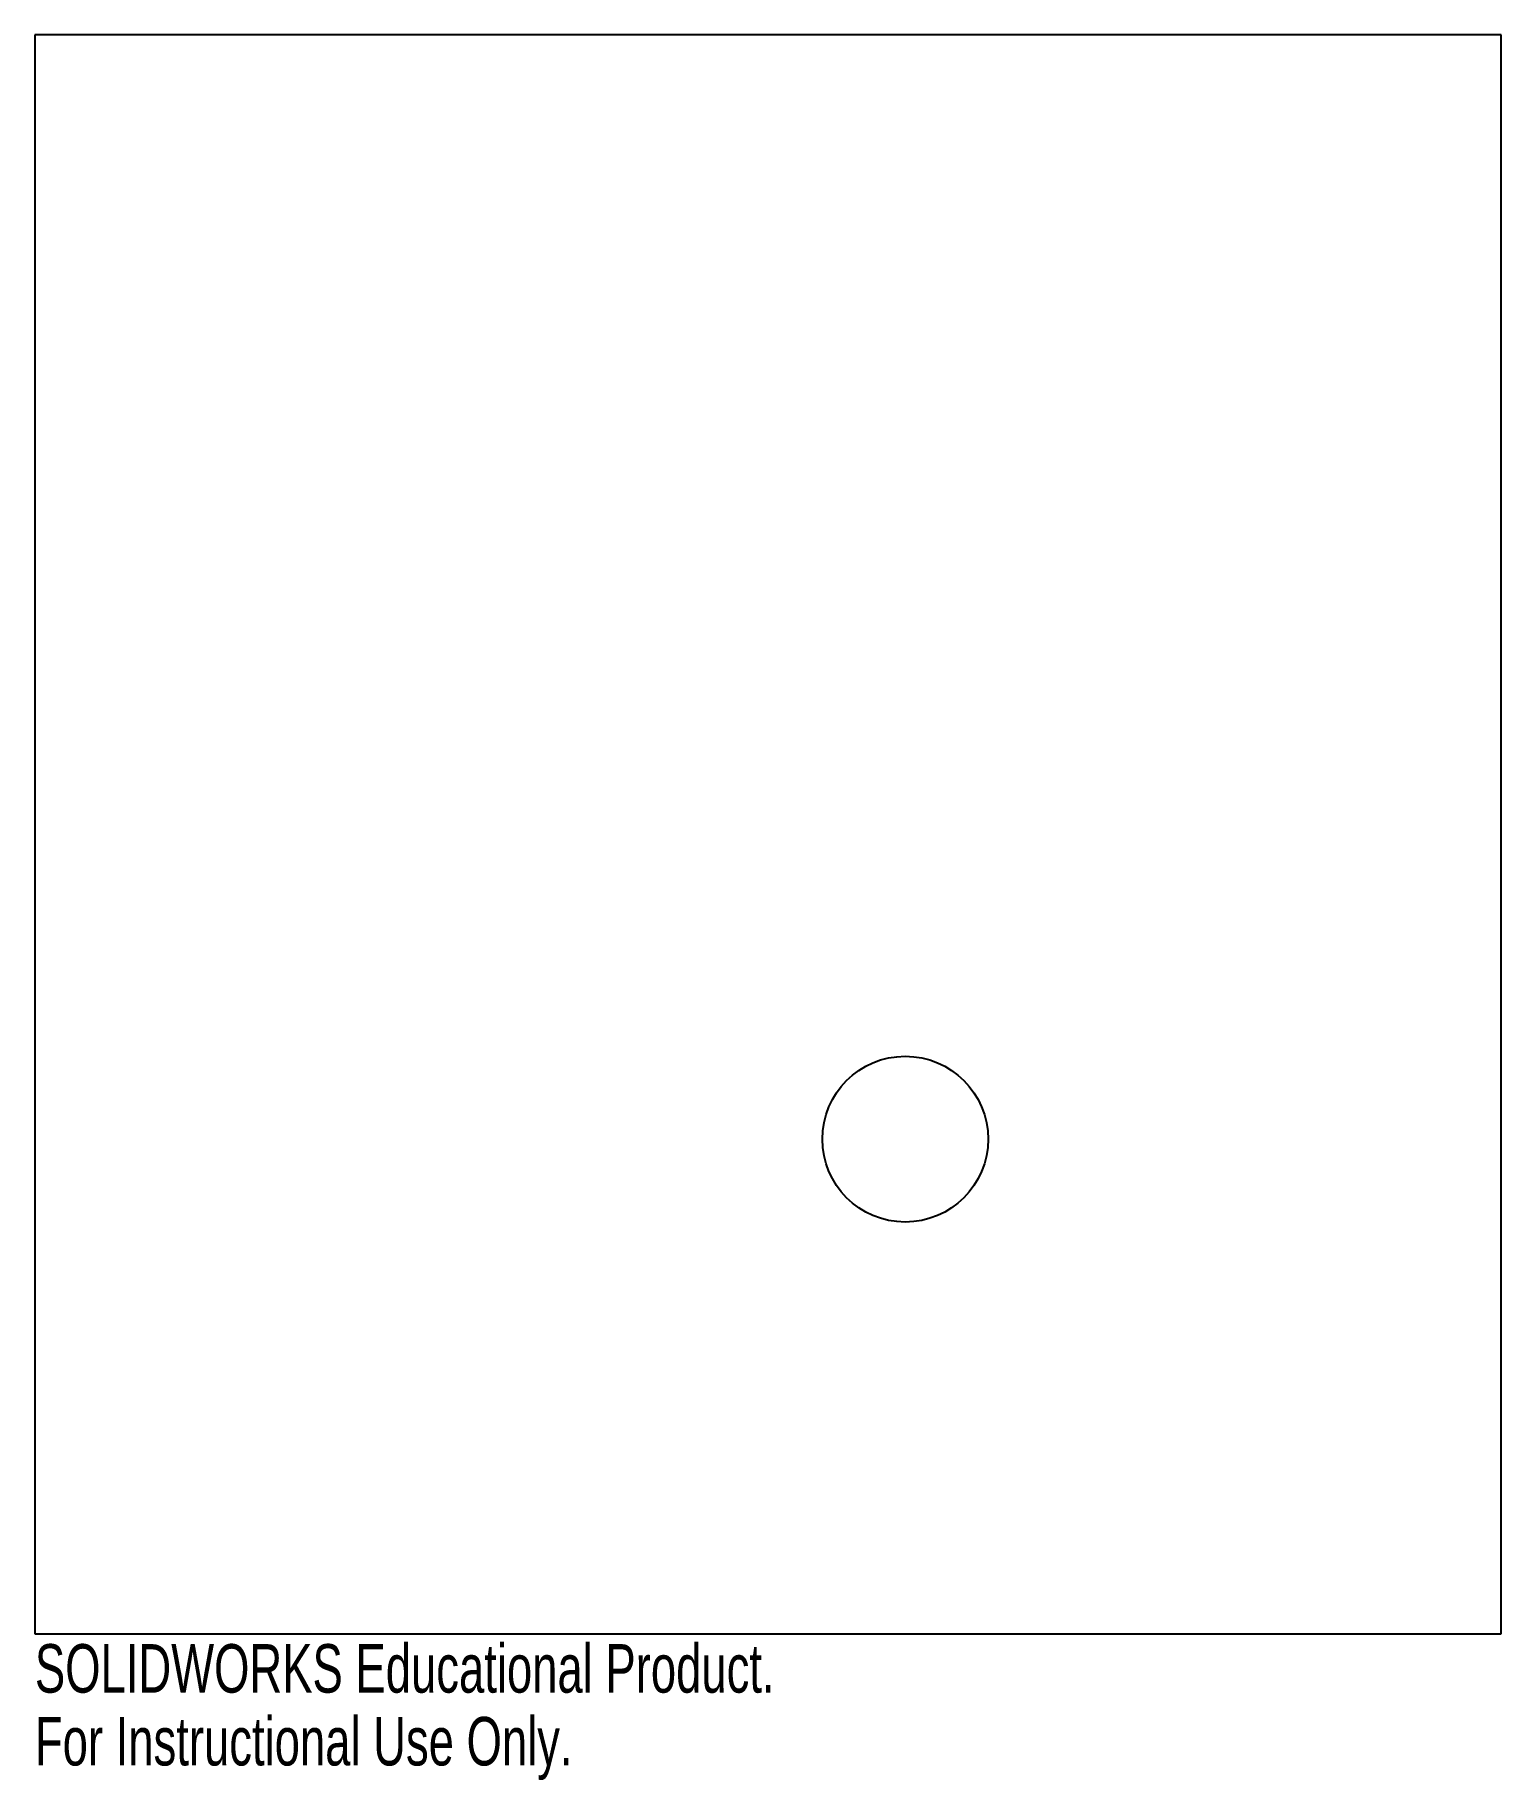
# Model space of a CAD drawing. Header units: inches. Extents: x -2.88 to 2.88, y -3.71 to 3.13.
import ezdxf

# ---------------------------------------------------------------- set-up
doc = ezdxf.new("R2010")
doc.units = ezdxf.units.IN
doc.header["$MEASUREMENT"] = 0
doc.styles.add('SLDTEXTSTYLE0', font='TXT', dxfattribs={"width": 0.7})

msp = doc.modelspace()

# ---------------------------------------------------------------- linework, layer by layer
at = {"color": 7, "linetype": 'Continuous', "lineweight": 25}
for p, q in [((2.875, 3.135), (-2.875, 3.135)), ((-2.875, 3.135), (-2.875, -3.135)), ((2.875, -3.135), (2.875, 3.135)), ((-2.875, -3.135), (2.875, -3.135))]:
    msp.add_line(p, q, dxfattribs=at)
msp.add_circle((0.5382, -1.195), 0.325, dxfattribs=at)

# ---------------------------------------------------------------- texts
at = {"color": 7, "linetype": 'Continuous', "char_height": 0.1903, "attachment_point": 1, "style": 'SLDTEXTSTYLE0'}
for s, insert in [('SOLIDWORKS Educational Product.', (-2.875, -3.1751)), ('For Instructional Use Only.', (-2.875, -3.4606))]:
    msp.add_mtext(s, dxfattribs=dict(at, insert=insert))

doc.saveas('drawing.dxf')
